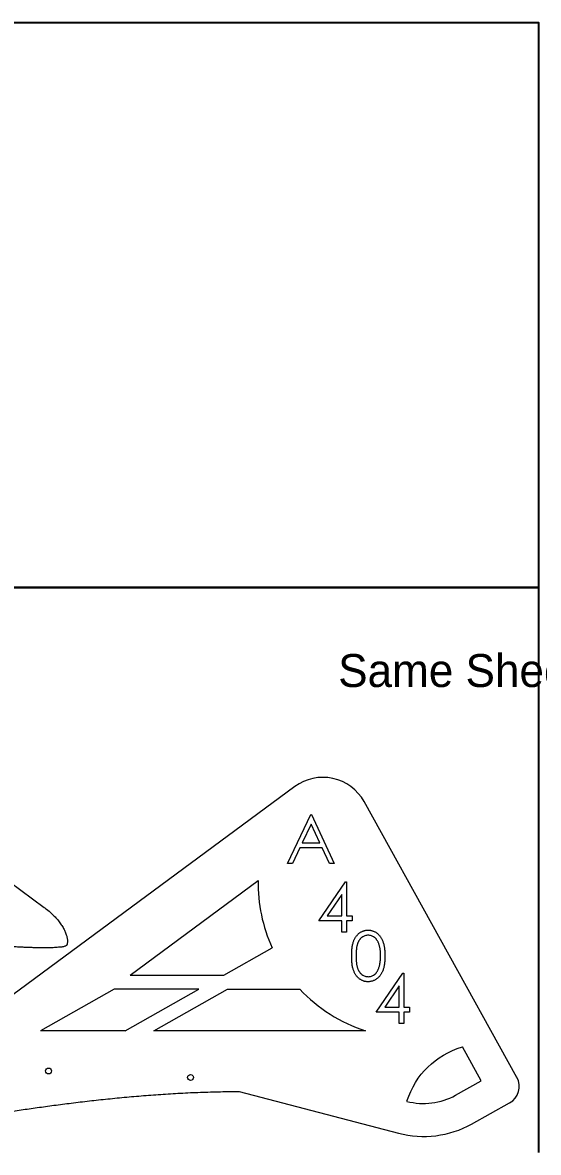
# Model space of a CAD drawing. Header units: inches. Extents: x -9.1 to 72, y -1.4 to 36.
# Drawn here: x 37.04 to 48, y 12 to 36 of the extents above; entities that cross this region are included whole.
import ezdxf

# ---------------------------------------------------------------- set-up
doc = ezdxf.new("R2010")
doc.units = ezdxf.units.IN
doc.header["$MEASUREMENT"] = 0

msp = doc.modelspace()

# ---------------------------------------------------------------- linework, layer by layer
for p, q in [((24, 24), (48, 24)), ((48, 24), (48, 12))]:
    msp.add_line(p, q)
at = {"color": 1, "linetype": 'Continuous', "lineweight": 15}
for p, q in [((29.011, 23.477), (37.501, 17.205)), ((42.828, 19.772), (34.337, 13.5)), ((47.544, 13.594), (44.296, 19.452)), ((39.327, 15.767), (42.047, 17.777)), ((37.993, 16.54), (37.995, 16.525)), ((41.32, 15.767), (42.346, 16.346)), ((39.327, 15.767), (41.32, 15.767)), ((38.991, 15.467), (37.426, 14.584)), ((40.788, 15.467), (38.991, 15.467)), ((39.223, 14.584), (40.788, 15.467)), ((39.834, 14.584), (41.398, 15.467)), ((41.398, 15.467), (42.935, 15.467)), ((39.223, 14.584), (37.426, 14.584)), ((44.327, 14.584), (39.834, 14.584)), ((46.787, 13.517), (46.385, 14.241)), ((46.241, 13.215), (46.787, 13.517)), ((41.644, 13.294), (45.03, 12.408)), ((46.58, 12.602), (47.388, 13.051))]:
    msp.add_line(p, q, dxfattribs=at)
at = {"color": 3, "linetype": 'Continuous', "lineweight": 15}
for p, q in [((42.673, 18.136), (43.167, 19.178)), ((43.173, 18.975), (42.984, 18.577)), ((43.167, 19.178), (43.181, 19.178)), ((43.357, 18.577), (43.173, 18.975)), ((43.181, 19.178), (43.662, 18.136)), ((42.984, 18.577), (43.357, 18.577)), ((42.934, 18.47), (42.775, 18.136)), ((43.406, 18.47), (42.934, 18.47)), ((43.56, 18.136), (43.406, 18.47)), ((42.775, 18.136), (42.673, 18.136)), ((43.662, 18.136), (43.56, 18.136)), ((43.333, 16.917), (43.902, 17.745)), ((43.902, 17.745), (43.921, 17.745)), ((43.921, 17.745), (43.921, 17.024)), ((43.827, 17.476), (43.517, 17.024)), ((43.827, 17.024), (43.827, 17.476)), ((43.827, 16.917), (43.333, 16.917)), ((43.517, 17.024), (43.827, 17.024)), ((43.827, 16.677), (43.827, 16.917)), ((43.921, 17.024), (44.041, 17.024)), ((43.921, 16.917), (43.921, 16.677)), ((44.041, 16.917), (43.921, 16.917)), ((44.041, 17.024), (44.041, 16.917)), ((43.921, 16.677), (43.827, 16.677)), ((44.552, 14.981), (45.12, 15.809)), ((45.12, 15.809), (45.139, 15.809)), ((45.139, 15.809), (45.139, 15.088)), ((45.046, 15.54), (44.735, 15.088)), ((45.046, 15.088), (45.046, 15.54)), ((45.046, 14.981), (44.552, 14.981)), ((44.735, 15.088), (45.046, 15.088)), ((45.046, 14.741), (45.046, 14.981)), ((45.139, 15.088), (45.259, 15.088)), ((45.139, 14.981), (45.139, 14.741)), ((45.259, 14.981), (45.139, 14.981)), ((45.259, 15.088), (45.259, 14.981)), ((45.139, 14.741), (45.046, 14.741))]:
    msp.add_line(p, q, dxfattribs=at)
msp.add_lwpolyline([(24, 36), (48, 36), (48, 24), (24, 24)], close=True)
at = {"color": 1, "linetype": 'Continuous', "lineweight": 15}
for centre in [(37.596, 13.73), (40.612, 13.592)]:
    msp.add_circle(centre, 0.0625, dxfattribs=at)
for centre, radius, start, end in [((43.422, 18.967), 1, 29.0059, 126.4523), ((45.339, 17.717), 3.293, 178.9609, 204.5944), ((45.339, 17.717), 3.293, 223.0977, 252.0976), ((47.194, 13.401), 0.4, 299.0059, 29.0059), ((45.562, 14.439), 1.4, 255.3211, 299.0059), ((45.562, 14.439), 2.1, 255.3211, 299.0059)]:
    msp.add_arc(centre, radius, start, end, dxfattribs=at)
for points, knots in [([(37.501, 17.205), (37.511, 17.198), (37.555, 17.165), (37.629, 17.105), (37.716, 17.024), (37.79, 16.942), (37.852, 16.86), (37.896, 16.792), (37.925, 16.739), (37.943, 16.701), (37.959, 16.663), (37.972, 16.626), (37.982, 16.591), (37.989, 16.563), (37.992, 16.546), (37.993, 16.54)], [0.47548966, 0.47548966, 0.47548966, 0.47548966, 0.47691792, 0.482188, 0.48686459, 0.49128438, 0.49547363, 0.49921411, 0.50107475, 0.5027053, 0.50433854, 0.50597895, 0.5073754, 0.50873896, 0.50947935, 0.50947935, 0.50947935, 0.50947935]), ([(37.995, 16.525), (37.997, 16.507), (37.997, 16.48), (37.994, 16.446), (37.991, 16.425), (37.987, 16.41), (37.981, 16.399), (37.972, 16.391), (37.96, 16.384), (37.939, 16.375), (37.91, 16.368), (37.874, 16.362), (37.831, 16.359), (37.781, 16.354), (37.725, 16.35), (37.665, 16.347), (37.6, 16.345), (37.529, 16.344), (37.454, 16.345), (37.374, 16.346), (37.289, 16.348), (37.199, 16.351), (37.106, 16.354), (37.008, 16.359), (36.906, 16.364), (36.8, 16.371), (36.69, 16.378), (36.576, 16.387), (36.458, 16.396), (36.338, 16.406), (36.213, 16.418), (36.085, 16.432), (35.953, 16.448), (35.817, 16.466), (35.676, 16.485), (35.531, 16.506), (35.381, 16.527), (35.175, 16.558), (34.903, 16.597), (34.566, 16.645), (34.215, 16.694), (33.849, 16.742), (33.471, 16.788), (33.081, 16.832), (32.682, 16.872), (32.274, 16.908), (31.859, 16.939), (31.44, 16.964), (31.018, 16.983), (30.602, 16.995), (30.328, 16.999), (30.195, 16.999)], [0.510071, 0.510071, 0.510071, 0.510071, 0.5122404, 0.5133722, 0.5141865, 0.5148229, 0.5152246, 0.5156306, 0.5162374, 0.516947, 0.5183458, 0.5197784, 0.5213344, 0.5235834, 0.5258295, 0.5280571, 0.5308753, 0.5337014, 0.5365442, 0.5399573, 0.5433696, 0.5467821, 0.5507223, 0.5546627, 0.5586058, 0.5630388, 0.56747, 0.5719029, 0.5767798, 0.5816502, 0.5865171, 0.5918521, 0.5971869, 0.6025272, 0.6084097, 0.6142962, 0.6201916, 0.6266185, 0.6394743, 0.6533033, 0.6675693, 0.6822662, 0.6977139, 0.7134728, 0.7295374, 0.7460808, 0.7627889, 0.779657, 0.7966958, 0.8137406, 0.8297628, 0.8297628, 0.8297628, 0.8297628]), ([(33.844, 12.82), (33.842, 12.803), (33.841, 12.775), (33.845, 12.741), (33.848, 12.72), (33.852, 12.705), (33.858, 12.694), (33.867, 12.686), (33.879, 12.679), (33.9, 12.67), (33.928, 12.663), (33.964, 12.658), (34.008, 12.654), (34.058, 12.65), (34.113, 12.645), (34.174, 12.642), (34.239, 12.64), (34.31, 12.64), (34.385, 12.64), (34.465, 12.641), (34.55, 12.643), (34.639, 12.646), (34.733, 12.649), (34.831, 12.654), (34.933, 12.66), (35.039, 12.666), (35.149, 12.673), (35.263, 12.682), (35.38, 12.691), (35.501, 12.702), (35.626, 12.714), (35.754, 12.727), (35.886, 12.743), (36.022, 12.761), (36.163, 12.78), (36.308, 12.801), (36.457, 12.823), (36.664, 12.853), (36.936, 12.892), (37.272, 12.94), (37.624, 12.989), (37.99, 13.037), (38.368, 13.083), (38.758, 13.127), (39.157, 13.167), (39.565, 13.203), (39.979, 13.234), (40.399, 13.26), (40.821, 13.279), (41.237, 13.29), (41.511, 13.294), (41.644, 13.294)], [0.510071, 0.510071, 0.510071, 0.510071, 0.5122404, 0.5133722, 0.5141865, 0.5148229, 0.5152246, 0.5156306, 0.5162374, 0.516947, 0.5183458, 0.5197784, 0.5213344, 0.5235834, 0.5258295, 0.5280571, 0.5308753, 0.5337014, 0.5365442, 0.5399573, 0.5433696, 0.5467821, 0.5507223, 0.5546627, 0.5586058, 0.5630388, 0.56747, 0.5719029, 0.5767798, 0.5816502, 0.5865171, 0.5918521, 0.5971869, 0.6025272, 0.6084097, 0.6142962, 0.6201916, 0.6266185, 0.6394743, 0.6533033, 0.6675693, 0.6822662, 0.6977139, 0.7134728, 0.7295374, 0.7460808, 0.7627889, 0.779657, 0.7966958, 0.8137406, 0.8297628, 0.8297628, 0.8297628, 0.8297628])]:
    msp.add_open_spline(points, degree=3, knots=knots, dxfattribs=at)
at = {"color": 3, "linetype": 'Continuous', "lineweight": 15}
for points, knots in [([(44.034, 16.173), (44.034, 16.189), (44.034, 16.222), (44.036, 16.269), (44.039, 16.314), (44.044, 16.355), (44.05, 16.393), (44.058, 16.429), (44.067, 16.462), (44.077, 16.491), (44.089, 16.519), (44.101, 16.545), (44.115, 16.569), (44.13, 16.591), (44.147, 16.611), (44.164, 16.63), (44.182, 16.647), (44.202, 16.663), (44.222, 16.676), (44.243, 16.688), (44.265, 16.698), (44.287, 16.706), (44.31, 16.713), (44.333, 16.718), (44.357, 16.72), (44.374, 16.721), (44.382, 16.721)], [0, 0, 0, 0, 0.068595, 0.133246, 0.194313, 0.251279, 0.304513, 0.354235, 0.400481, 0.443411, 0.484015, 0.523252, 0.561042, 0.5979, 0.633518, 0.668314, 0.702496, 0.736685, 0.770293, 0.803437, 0.835913, 0.86846, 0.900847, 0.933467, 0.966258, 1, 1, 1, 1]), ([(44.385, 16.614), (44.373, 16.613), (44.35, 16.612), (44.316, 16.604), (44.284, 16.589), (44.258, 16.572), (44.238, 16.557), (44.224, 16.543), (44.211, 16.528), (44.199, 16.512), (44.187, 16.495), (44.177, 16.476), (44.167, 16.456), (44.159, 16.434), (44.151, 16.411), (44.145, 16.385), (44.139, 16.356), (44.135, 16.324), (44.131, 16.29), (44.129, 16.254), (44.127, 16.214), (44.127, 16.187), (44.127, 16.173)], [0, 0, 0, 0, 0.060387, 0.120883, 0.182755, 0.247811, 0.281299, 0.315088, 0.349702, 0.384857, 0.420966, 0.458511, 0.497175, 0.537602, 0.580503, 0.627468, 0.678388, 0.733983, 0.793747, 0.857714, 0.926698, 1, 1, 1, 1]), ([(44.382, 16.721), (44.39, 16.721), (44.407, 16.72), (44.431, 16.718), (44.455, 16.713), (44.478, 16.706), (44.501, 16.698), (44.523, 16.688), (44.544, 16.676), (44.565, 16.663), (44.585, 16.647), (44.604, 16.63), (44.621, 16.61), (44.638, 16.589), (44.654, 16.566), (44.668, 16.542), (44.682, 16.515), (44.694, 16.487), (44.705, 16.456), (44.715, 16.423), (44.723, 16.387), (44.73, 16.349), (44.735, 16.309), (44.739, 16.266), (44.741, 16.22), (44.741, 16.189), (44.741, 16.173)], [0, 0, 0, 0, 0.033788, 0.067194, 0.099862, 0.132567, 0.165151, 0.197913, 0.231319, 0.265083, 0.299255, 0.334399, 0.369943, 0.406284, 0.444064, 0.482998, 0.523354, 0.565537, 0.609613, 0.656391, 0.705885, 0.758325, 0.813832, 0.872795, 0.934722, 1, 1, 1, 1]), ([(44.648, 16.173), (44.648, 16.186), (44.647, 16.21), (44.646, 16.246), (44.643, 16.28), (44.64, 16.313), (44.634, 16.343), (44.629, 16.372), (44.621, 16.399), (44.613, 16.425), (44.604, 16.449), (44.594, 16.471), (44.583, 16.491), (44.571, 16.51), (44.559, 16.527), (44.545, 16.543), (44.531, 16.556), (44.511, 16.572), (44.485, 16.589), (44.453, 16.604), (44.419, 16.612), (44.396, 16.613), (44.385, 16.614)], [0, 0, 0, 0, 0.065681, 0.128486, 0.188175, 0.245106, 0.299448, 0.350823, 0.399942, 0.446672, 0.491255, 0.533376, 0.573853, 0.612526, 0.649597, 0.685532, 0.720106, 0.753838, 0.818925, 0.880493, 0.940311, 1, 1, 1, 1]), ([(44.382, 15.626), (44.374, 15.626), (44.357, 15.626), (44.333, 15.629), (44.31, 15.633), (44.287, 15.64), (44.265, 15.648), (44.244, 15.658), (44.223, 15.67), (44.202, 15.683), (44.183, 15.698), (44.165, 15.715), (44.147, 15.734), (44.132, 15.755), (44.116, 15.777), (44.102, 15.801), (44.089, 15.827), (44.078, 15.855), (44.067, 15.885), (44.058, 15.917), (44.051, 15.953), (44.044, 15.992), (44.039, 16.033), (44.036, 16.077), (44.034, 16.124), (44.034, 16.156), (44.034, 16.173)], [0, 0, 0, 0, 0.033787, 0.066622, 0.099285, 0.131361, 0.163585, 0.196104, 0.228902, 0.262158, 0.295991, 0.330218, 0.36506, 0.400951, 0.43762, 0.475708, 0.515381, 0.556414, 0.599765, 0.646424, 0.696431, 0.749782, 0.806573, 0.867436, 0.931887, 1, 1, 1, 1]), ([(44.127, 16.173), (44.127, 16.159), (44.127, 16.132), (44.129, 16.093), (44.131, 16.056), (44.135, 16.022), (44.139, 15.991), (44.145, 15.962), (44.151, 15.936), (44.159, 15.913), (44.167, 15.891), (44.177, 15.871), (44.187, 15.852), (44.198, 15.835), (44.21, 15.818), (44.224, 15.804), (44.238, 15.79), (44.258, 15.774), (44.284, 15.758), (44.317, 15.743), (44.351, 15.734), (44.374, 15.733), (44.385, 15.733)], [0, 0, 0, 0, 0.072951, 0.141584, 0.205926, 0.265301, 0.320597, 0.371817, 0.41879, 0.461699, 0.502134, 0.540804, 0.578181, 0.614297, 0.649678, 0.684299, 0.718359, 0.752081, 0.817652, 0.879722, 0.939966, 1, 1, 1, 1]), ([(44.741, 16.173), (44.741, 16.157), (44.741, 16.126), (44.739, 16.08), (44.735, 16.038), (44.73, 15.997), (44.723, 15.959), (44.715, 15.924), (44.706, 15.891), (44.695, 15.861), (44.683, 15.832), (44.669, 15.806), (44.655, 15.781), (44.639, 15.758), (44.622, 15.737), (44.604, 15.718), (44.585, 15.7), (44.565, 15.685), (44.544, 15.671), (44.523, 15.659), (44.501, 15.649), (44.478, 15.64), (44.455, 15.634), (44.431, 15.629), (44.407, 15.626), (44.39, 15.626), (44.382, 15.626)], [0, 0, 0, 0, 0.065063, 0.126773, 0.185516, 0.240765, 0.29298, 0.34225, 0.388919, 0.432776, 0.474628, 0.514775, 0.553606, 0.591426, 0.628028, 0.663804, 0.698984, 0.733591, 0.767628, 0.801208, 0.834264, 0.866981, 0.89972, 0.932702, 0.966176, 1, 1, 1, 1]), ([(44.608, 15.911), (44.612, 15.921), (44.618, 15.94), (44.626, 15.969), (44.633, 16), (44.638, 16.031), (44.642, 16.065), (44.646, 16.1), (44.648, 16.136), (44.648, 16.161), (44.648, 16.173)], [0, 0, 0, 0, 0.110588, 0.224542, 0.342503, 0.464324, 0.590756, 0.722227, 0.858843, 1, 1, 1, 1]), ([(44.385, 15.733), (44.397, 15.733), (44.42, 15.734), (44.453, 15.743), (44.486, 15.757), (44.512, 15.773), (44.531, 15.789), (44.545, 15.802), (44.558, 15.817), (44.57, 15.833), (44.581, 15.851), (44.591, 15.869), (44.6, 15.89), (44.606, 15.904), (44.608, 15.911)], [0, 0, 0, 0, 0.112813, 0.225394, 0.339595, 0.459675, 0.521735, 0.583926, 0.648174, 0.713881, 0.781004, 0.851451, 0.924051, 1, 1, 1, 1])]:
    msp.add_open_spline(points, degree=3, knots=knots, dxfattribs=at)
at = {"color": 1, "linetype": 'Continuous', "lineweight": 15}
msp.add_open_spline([(45.207, 13.085), (45.405, 13.671), (45.798, 14.056), (46.385, 14.241)], degree=3, dxfattribs=at)

# ---------------------------------------------------------------- texts
msp.add_text('Same Sheet Different Side', height=0.69984).set_placement((43.748, 21.886))

doc.saveas('drawing.dxf')
